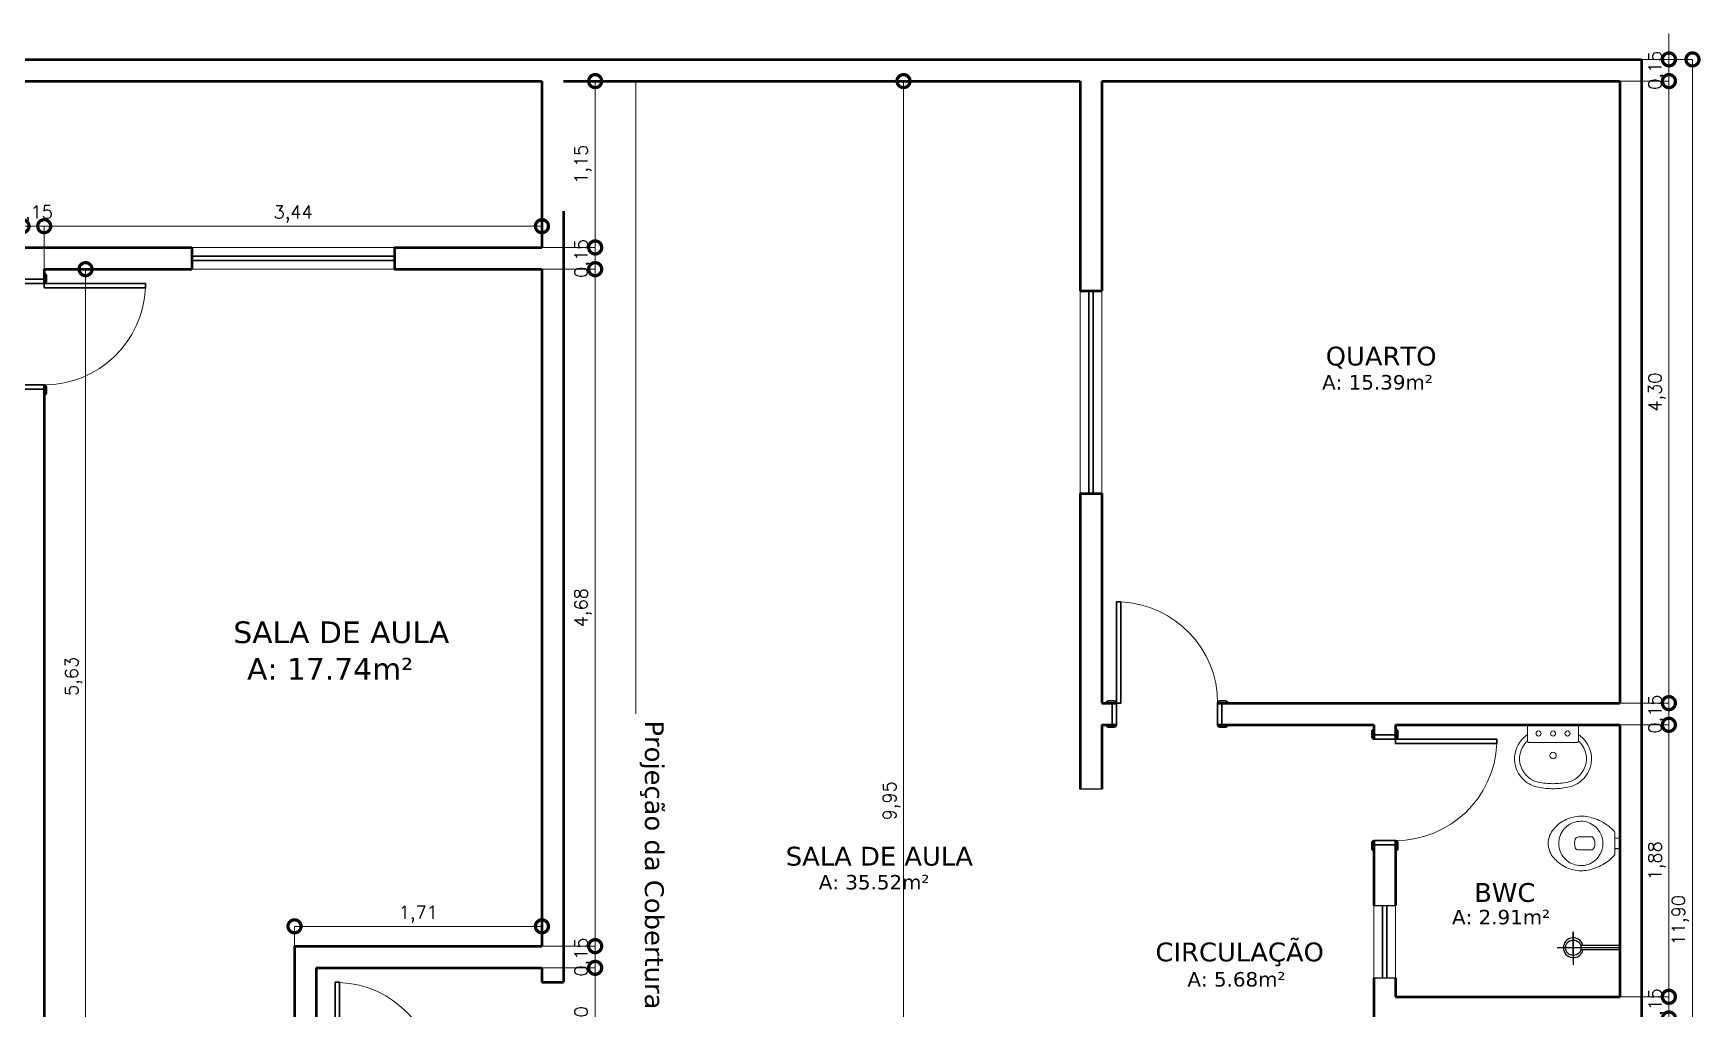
# Model space of a CAD drawing. Header units: millimetres. Extents: x 43 to 162, y -12 to 70.
# Drawn here: x 94.09 to 105.61, y 63.04 to 69.78 of the extents above; entities that cross this region are included whole.
import ezdxf

# ---------------------------------------------------------------- set-up
doc = ezdxf.new("R2010")
doc.units = ezdxf.units.MM
doc.header["$LTSCALE"] = 35
doc.header["$MEASUREMENT"] = 0
doc.header["$PDMODE"] = 35
doc.linetypes.add('HIDDEN2', pattern=[0.1875, 0.125, -0.0625])
for name, color, linetype, lineweight in [('ALVENARIA', 7, 'Continuous', 50), ('cotas', 1, 'Continuous', 9), ('ESQ. FINA', 11, 'Continuous', 15), ('ESQ. GROSSA', 152, 'Continuous', 30), ('LAYOUT', 8, 'Continuous', 15), ('PROJEÇÃO', 165, 'HIDDEN2', 18)]:
    doc.layers.add(name, color=color, linetype=linetype, lineweight=lineweight)
doc.layers.add('detalhes', color=41, linetype='Continuous')
doc.layers.add('TEXTO', color=172, linetype='Continuous')
doc.styles.add('COTAS', font='romans.shx')
doc.styles.add('TEXTO ARQ', font='verdana.ttf')
doc.dimstyles.new('1 50', dxfattribs={"dimtxt": 0.09, "dimasz": 0.18, "dimexe": 0.0005, "dimexo": 0.001, "dimgap": 0.0006, "dimtad": 1, "dimzin": 0, "dimtxsty": 'COTAS', "dimblk": 'DOTSMALL', "dimcen": 0.003, "dimdle": 0.0003, "dimclrd": 256, "dimclre": 256, "dimclrt": 256, "dimazin": 0, "dimtfac": 1, "dimtix": 1, "dimtmove": 0, "dimatfit": 3, "dimldrblk": 'DOTSMALL', "dimfxl": 1, "dimtolj": 1, "dimtzin": 0, "dimlwd": -1, "dimlwe": -1, "dimarcsym": 0})

# ---------------------------------------------------------------- blocks, each defined once
blk = doc.blocks.new('LAVATÓRIO')
at = {"layer": 'LAYOUT', "color": 0, "linetype": 'ByBlock'}
blk.add_lwpolyline([(0, -0.442, 0.04132), (0.1, -0.432, 0.145409), (0.2, -0.383, 0.199774), (0.266, -0.242, 0.221727), (0.2, -0.086, 0.030322), (0.181, -0.071, -0.26912), (0.176, -0.062), (0.176, -0.006, 0.421633), (0.17, 0), (0, 0), (-0.17, 0, 0.421633), (-0.176, -0.006), (-0.176, -0.062, -0.26912), (-0.181, -0.071, 0.030322), (-0.2, -0.086, 0.221727), (-0.266, -0.242, 0.199774), (-0.2, -0.383, 0.145409), (-0.1, -0.432, 0.04132)], format="xyb", close=True, dxfattribs=at)
at = {"layer": 'LAYOUT'}
for points in [[(-0.176, -0.062), (-0.176, -0.114, 0.201129), (-0.174, -0.118)], [(0.176, -0.062), (0.176, -0.114, -0.201129), (0.174, -0.118)], [(-0.001, -0.407, 0.044854), (0.102, -0.396, 0.050905), (0.133, -0.386, 0.282775), (0.231, -0.241, 0.207155), (0.183, -0.118, 0.051416), (0.182, -0.117, 0.326244), (0.174, -0.118, -0.201129), (0.17, -0.121), (0, -0.121), (-0.17, -0.121, -0.201129), (-0.174, -0.118, 0.326244), (-0.182, -0.117, 0.051416), (-0.183, -0.118, 0.207155), (-0.231, -0.241, 0.282775), (-0.133, -0.386, 0.050905), (-0.102, -0.396, 0.044854), (0.001, -0.407)]]:
    blk.add_lwpolyline(points, format="xyb", dxfattribs=at)
for centre, radius in [((-0.1, -0.06), 0.0175), ((0, -0.06), 0.0175), ((0.1, -0.06), 0.0175), ((0, -0.212), 0.0225)]:
    blk.add_circle(centre, radius, dxfattribs=at)
blk = doc.blocks.new('BACIA SANITÁRIA')
at = {"layer": 'LAYOUT'}
blk.add_line((0.044, -0.035), (-0.044, -0.035), dxfattribs=at)
at = {"layer": 'LAYOUT', "color": 0, "linetype": 'ByBlock'}
blk.add_lwpolyline([(-0.044, -0.035), (-0.069, -0.035), (-0.074, -0.035, 0.207706), (-0.082, -0.038, 0.059368), (-0.132, -0.095, 0.082654), (-0.178, -0.195, 0.104255), (-0.187, -0.295, 0.107708), (-0.153, -0.395, 0.088187), (-0.09, -0.465, 0.163426), (0, -0.495, 0.163426), (0.09, -0.465, 0.088187), (0.153, -0.395, 0.107708), (0.187, -0.295, 0.104255), (0.178, -0.195, 0.082654), (0.132, -0.095, 0.059368), (0.082, -0.038, 0.207706), (0.074, -0.035), (0.069, -0.035), (0.044, -0.035, -0.380199), (0.036, -0.027), (0.036, -0.016, -0.087349), (0.037, -0.012, 0.172037), (0.037, -0.003, 0.102747), (0.036, -0.001, 0.167994), (0.032, 0), (0, 0), (-0.032, 0, 0.167994), (-0.036, -0.001, 0.102747), (-0.037, -0.003, 0.172037), (-0.037, -0.012, -0.087349), (-0.036, -0.016), (-0.036, -0.027, -0.380199)], format="xyb", close=True, dxfattribs=at)
at = {"layer": 'LAYOUT'}
for points in [[(0, -0.117, -0.268395), (0.134, -0.195, -0.179674), (0.151, -0.295, -0.170707), (0.1, -0.386, -0.179561), (0, -0.423, -0.179561), (-0.1, -0.386, -0.170707), (-0.151, -0.295, -0.179674), (-0.134, -0.195, -0.268395)], [(-0.03, -0.308, 0.183333), (0.03, -0.308, 0.302776), (0.045, -0.285), (0.045, -0.189, 0.370787), (-0.045, -0.189), (-0.045, -0.285, 0.302776)]]:
    blk.add_lwpolyline(points, format="xyb", close=True, dxfattribs=at)
blk = doc.blocks.new('PORTA 70')
at = {"layer": 'ESQ. FINA'}
blk.add_arc((-0.03, 0.15), 0.7, 92.4563, 180, dxfattribs=at)
at = {"layer": 'ESQ. GROSSA'}
for p, q in [((-0.03, 0.85), (-0.06, 0.85)), ((-0.06, 0.85), (-0.06, 0.15)), ((-0.03, 0.15), (-0.03, 0.85)), ((-0.8, 0.15), (-0.8, 0.15)), ((-0.8, 0.15), (-0.8, 0.15)), ((-0.73, 0.15), (-0.8, 0.15)), ((-0.785, 0.165), (-0.745, 0.165)), ((-0.73, 0.15), (-0.76, 0.15)), ((-0.76, 0.15), (-0.76, 0)), ((-0.73, 0.15), (-0.73, 0.15)), ((-0.73, 0), (-0.73, 0.15)), ((-0.06, 0.15), (-0.03, 0.15)), ((0.04, 0.15), (-0.03, 0.15)), ((0, 0.15), (-0.03, 0.15)), ((-0.03, 0.15), (-0.03, 0.15)), ((-0.03, 0.15), (-0.03, 0)), ((-0.015, 0.165), (0.025, 0.165)), ((0, 0), (0, 0.15)), ((0.04, 0.15), (0.04, 0.15)), ((-0.8, 0, 0), (-0.8, 0, 0)), ((-0.8, 0, 0), (-0.8, 0, 0)), ((-0.73, 0, 0), (-0.8, 0, 0)), ((-0.76, 0), (-0.73, 0)), ((-0.73, 0, 0), (-0.73, 0, 0)), ((0.04, 0, 0), (-0.03, 0, 0)), ((-0.03, 0, 0), (-0.03, 0, 0)), ((-0.03, 0), (0, 0)), ((0.04, 0, 0), (0.04, 0, 0)), ((-0.785, -0.015, 0), (-0.745, -0.015, 0)), ((-0.015, -0.015, 0), (0.025, -0.015, 0))]:
    blk.add_line(p, q, dxfattribs=at)
for points in [[(-0.76, 0.15), (-0.76, 0)], [(0, 0.15), (0, 0)]]:
    blk.add_lwpolyline(points, dxfattribs=at)
for centre, start, end in [((-0.785, 0.15), 90, 180), ((-0.745, 0.15), 0, 90), ((-0.015, 0.15), 90, 180), ((0.025, 0.15), 0, 90), ((-0.785, 0, 0), 180, 270), ((-0.745, 0, 0), 270, 0), ((-0.015, 0, 0), 180, 270), ((0.025, 0, 0), 270, 0)]:
    blk.add_arc(centre, 0.015, start, end, dxfattribs=at)
blk = doc.blocks.new('_DotSmall')
at = {"color": 0, "const_width": 0.5}
blk.add_lwpolyline([(-0.0625, 0, 1), (0.0625, 0, 1)], format="xyb", close=True, dxfattribs=at)
blk = doc.blocks.new('*D190')
at = {"layer": 'cotas'}
for p, q in [((105.394, 69.599), (105.394, 69.779)), ((105.206, 69.599), (105.395, 69.599)), ((105.394, 69.599), (105.394, 69.449)), ((105.056, 69.449), (105.395, 69.449)), ((105.394, 69.449), (105.394, 69.269))]:
    blk.add_line(p, q, dxfattribs=at)
at = {"layer": 'Defpoints', "color": 0}
for p in [(105.205, 69.599), (105.055, 69.449), (105.394, 69.449)]:
    blk.add_point(p, dxfattribs=at)
at = {"layer": 'cotas', "xscale": 0.18, "yscale": 0.18, "zscale": 0.18}
for p, rotation in [((105.394, 69.599), 270), ((105.394, 69.449), 90)]:
    blk.add_blockref('_DotSmall', p, dxfattribs=dict(at, rotation=rotation))
at = {"layer": 'cotas', "insert": (105.311, 69.524), "char_height": 0.09, "attachment_point": 5, "rotation": 90, "style": 'COTAS'}
blk.add_mtext('\\A1;0,15', dxfattribs=at)
blk = doc.blocks.new('*D189')
at = {"layer": 'cotas'}
for p, q in [((105.056, 69.449), (105.395, 69.449)), ((105.394, 69.449), (105.394, 65.149)), ((105.056, 65.149), (105.395, 65.149))]:
    blk.add_line(p, q, dxfattribs=at)
at = {"layer": 'Defpoints', "color": 0}
for p in [(105.055, 69.449), (105.055, 65.149), (105.394, 65.149)]:
    blk.add_point(p, dxfattribs=at)
at = {"layer": 'cotas', "xscale": 0.18, "yscale": 0.18, "zscale": 0.18}
for p, rotation in [((105.394, 69.449), 90), ((105.394, 65.149), 270)]:
    blk.add_blockref('_DotSmall', p, dxfattribs=dict(at, rotation=rotation))
at = {"layer": 'cotas', "insert": (105.311, 67.299), "char_height": 0.09, "attachment_point": 5, "rotation": 90, "style": 'COTAS'}
blk.add_mtext('\\A1;4,30', dxfattribs=at)
blk = doc.blocks.new('*D188')
at = {"layer": 'cotas'}
for p, q in [((105.394, 65.149), (105.394, 65.329)), ((105.056, 65.149), (105.395, 65.149)), ((105.394, 65.149), (105.394, 64.999)), ((105.056, 64.999), (105.395, 64.999)), ((105.394, 64.999), (105.394, 64.819))]:
    blk.add_line(p, q, dxfattribs=at)
at = {"layer": 'Defpoints', "color": 0}
for p in [(105.055, 65.149), (105.055, 64.999), (105.394, 64.999)]:
    blk.add_point(p, dxfattribs=at)
at = {"layer": 'cotas', "xscale": 0.18, "yscale": 0.18, "zscale": 0.18}
for p, rotation in [((105.394, 65.149), 270), ((105.394, 64.999), 90)]:
    blk.add_blockref('_DotSmall', p, dxfattribs=dict(at, rotation=rotation))
at = {"layer": 'cotas', "insert": (105.311, 65.074), "char_height": 0.09, "attachment_point": 5, "rotation": 90, "style": 'COTAS'}
blk.add_mtext('\\A1;0,15', dxfattribs=at)
blk = doc.blocks.new('*D187')
at = {"layer": 'cotas'}
for p, q in [((105.056, 64.999), (105.395, 64.999)), ((105.394, 64.999), (105.394, 63.119)), ((105.056, 63.119), (105.395, 63.119))]:
    blk.add_line(p, q, dxfattribs=at)
at = {"layer": 'Defpoints', "color": 0}
for p in [(105.055, 64.999), (105.055, 63.119), (105.394, 63.119)]:
    blk.add_point(p, dxfattribs=at)
at = {"layer": 'cotas', "xscale": 0.18, "yscale": 0.18, "zscale": 0.18}
for p, rotation in [((105.394, 64.999), 90), ((105.394, 63.119), 270)]:
    blk.add_blockref('_DotSmall', p, dxfattribs=dict(at, rotation=rotation))
at = {"layer": 'cotas', "insert": (105.311, 64.059), "char_height": 0.09, "attachment_point": 5, "rotation": 90, "style": 'COTAS'}
blk.add_mtext('\\A1;1,88', dxfattribs=at)
blk = doc.blocks.new('*D186')
at = {"layer": 'cotas'}
for p, q in [((105.394, 63.119), (105.394, 63.299)), ((105.056, 63.119), (105.395, 63.119)), ((105.394, 63.119), (105.394, 62.969)), ((105.056, 62.969), (105.395, 62.969)), ((105.394, 62.969), (105.394, 62.789))]:
    blk.add_line(p, q, dxfattribs=at)
at = {"layer": 'Defpoints', "color": 0}
for p in [(105.055, 63.119), (105.055, 62.969), (105.394, 62.969)]:
    blk.add_point(p, dxfattribs=at)
at = {"layer": 'cotas', "xscale": 0.18, "yscale": 0.18, "zscale": 0.18}
for p, rotation in [((105.394, 63.119), 270), ((105.394, 62.969), 90)]:
    blk.add_blockref('_DotSmall', p, dxfattribs=dict(at, rotation=rotation))
at = {"layer": 'cotas', "insert": (105.311, 63.044), "char_height": 0.09, "attachment_point": 5, "rotation": 90, "style": 'COTAS'}
blk.add_mtext('\\A1;0,15', dxfattribs=at)
blk = doc.blocks.new('*D181')
at = {"layer": 'cotas'}
for p, q in [((105.056, 69.599), (105.558, 69.599)), ((105.557, 69.599), (105.557, 57.699)), ((105.056, 57.699), (105.558, 57.699))]:
    blk.add_line(p, q, dxfattribs=at)
at = {"layer": 'Defpoints', "color": 0}
for p in [(105.055, 69.599), (105.055, 57.699), (105.557, 57.699)]:
    blk.add_point(p, dxfattribs=at)
at = {"layer": 'cotas', "xscale": 0.18, "yscale": 0.18, "zscale": 0.18}
for p, rotation in [((105.557, 69.599), 90), ((105.557, 57.699), 270)]:
    blk.add_blockref('_DotSmall', p, dxfattribs=dict(at, rotation=rotation))
at = {"layer": 'cotas', "insert": (105.473, 63.649), "char_height": 0.09, "attachment_point": 5, "rotation": 90, "style": 'COTAS'}
blk.add_mtext('\\A1;11,90', dxfattribs=at)
blk = doc.blocks.new('*D180')
at = {"layer": 'cotas'}
for p, q in [((100.623, 69.449), (100.104, 69.449)), ((100.104, 69.449), (100.104, 59.499)), ((100.623, 59.499), (100.104, 59.499))]:
    blk.add_line(p, q, dxfattribs=at)
at = {"layer": 'Defpoints', "color": 0}
for p in [(100.624, 69.449), (100.104, 59.499), (100.624, 59.499)]:
    blk.add_point(p, dxfattribs=at)
at = {"layer": 'cotas', "xscale": 0.18, "yscale": 0.18, "zscale": 0.18}
for p, rotation in [((100.104, 69.449), 90), ((100.104, 59.499), 270)]:
    blk.add_blockref('_DotSmall', p, dxfattribs=dict(at, rotation=rotation))
at = {"layer": 'cotas', "insert": (100.021, 64.474), "char_height": 0.09, "attachment_point": 5, "rotation": 90, "style": 'COTAS'}
blk.add_mtext('\\A1;9,95', dxfattribs=at)
blk = doc.blocks.new('*D177')
at = {"layer": 'cotas'}
for p, q in [((97.756, 69.449), (97.973, 69.449)), ((97.973, 69.449), (97.973, 68.299)), ((97.606, 68.299), (97.973, 68.299))]:
    blk.add_line(p, q, dxfattribs=at)
at = {"layer": 'Defpoints', "color": 0}
for p in [(97.755, 69.449), (97.605, 68.299), (97.973, 68.299)]:
    blk.add_point(p, dxfattribs=at)
at = {"layer": 'cotas', "xscale": 0.18, "yscale": 0.18, "zscale": 0.18}
for p, rotation in [((97.973, 69.449), 90), ((97.973, 68.299), 270)]:
    blk.add_blockref('_DotSmall', p, dxfattribs=dict(at, rotation=rotation))
at = {"layer": 'cotas', "insert": (97.889, 68.874), "char_height": 0.09, "attachment_point": 5, "rotation": 90, "style": 'COTAS'}
blk.add_mtext('\\A1;1,15', dxfattribs=at)
blk = doc.blocks.new('*D176')
at = {"layer": 'cotas'}
for p, q in [((97.973, 68.299), (97.973, 68.479)), ((97.606, 68.299), (97.973, 68.299)), ((97.973, 68.299), (97.973, 68.149)), ((97.606, 68.149), (97.973, 68.149)), ((97.973, 68.149), (97.973, 67.969))]:
    blk.add_line(p, q, dxfattribs=at)
at = {"layer": 'Defpoints', "color": 0}
for p in [(97.605, 68.299), (97.605, 68.149), (97.973, 68.149)]:
    blk.add_point(p, dxfattribs=at)
at = {"layer": 'cotas', "xscale": 0.18, "yscale": 0.18, "zscale": 0.18}
for p, rotation in [((97.973, 68.299), 270), ((97.973, 68.149), 90)]:
    blk.add_blockref('_DotSmall', p, dxfattribs=dict(at, rotation=rotation))
at = {"layer": 'cotas', "insert": (97.889, 68.224), "char_height": 0.09, "attachment_point": 5, "rotation": 90, "style": 'COTAS'}
blk.add_mtext('\\A1;0,15', dxfattribs=at)
blk = doc.blocks.new('*D175')
at = {"layer": 'cotas'}
for p, q in [((97.606, 68.149), (97.973, 68.149)), ((97.973, 68.149), (97.973, 63.469)), ((97.606, 63.469), (97.973, 63.469))]:
    blk.add_line(p, q, dxfattribs=at)
at = {"layer": 'Defpoints', "color": 0}
for p in [(97.605, 68.149), (97.605, 63.469), (97.973, 63.469)]:
    blk.add_point(p, dxfattribs=at)
at = {"layer": 'cotas', "xscale": 0.18, "yscale": 0.18, "zscale": 0.18}
for p, rotation in [((97.973, 68.149), 90), ((97.973, 63.469), 270)]:
    blk.add_blockref('_DotSmall', p, dxfattribs=dict(at, rotation=rotation))
at = {"layer": 'cotas', "insert": (97.889, 65.809), "char_height": 0.09, "attachment_point": 5, "rotation": 90, "style": 'COTAS'}
blk.add_mtext('\\A1;4,68', dxfattribs=at)
blk = doc.blocks.new('*D174')
at = {"layer": 'cotas'}
for p, q in [((97.973, 63.469), (97.973, 63.649)), ((97.606, 63.469), (97.973, 63.469)), ((97.973, 63.469), (97.973, 63.319)), ((97.606, 63.319), (97.973, 63.319)), ((97.973, 63.319), (97.973, 63.139))]:
    blk.add_line(p, q, dxfattribs=at)
at = {"layer": 'Defpoints', "color": 0}
for p in [(97.605, 63.469), (97.605, 63.319), (97.973, 63.319)]:
    blk.add_point(p, dxfattribs=at)
at = {"layer": 'cotas', "xscale": 0.18, "yscale": 0.18, "zscale": 0.18}
for p, rotation in [((97.973, 63.469), 270), ((97.973, 63.319), 90)]:
    blk.add_blockref('_DotSmall', p, dxfattribs=dict(at, rotation=rotation))
at = {"layer": 'cotas', "insert": (97.889, 63.394), "char_height": 0.09, "attachment_point": 5, "rotation": 90, "style": 'COTAS'}
blk.add_mtext('\\A1;0,15', dxfattribs=at)
blk = doc.blocks.new('*D171')
at = {"layer": 'cotas'}
for p, q in [((94.674, 68.149), (94.451, 68.149)), ((94.451, 68.149), (94.451, 62.519)), ((94.674, 62.519), (94.451, 62.519))]:
    blk.add_line(p, q, dxfattribs=at)
at = {"layer": 'Defpoints', "color": 0}
for p in [(94.675, 68.149), (94.451, 62.519), (94.675, 62.519)]:
    blk.add_point(p, dxfattribs=at)
at = {"layer": 'cotas', "xscale": 0.18, "yscale": 0.18, "zscale": 0.18}
for p, rotation in [((94.451, 68.149), 90), ((94.451, 62.519), 270)]:
    blk.add_blockref('_DotSmall', p, dxfattribs=dict(at, rotation=rotation))
at = {"layer": 'cotas', "insert": (94.368, 65.334), "char_height": 0.09, "attachment_point": 5, "rotation": 90, "style": 'COTAS'}
blk.add_mtext('\\A1;5,63', dxfattribs=at)
blk = doc.blocks.new('*D142')
at = {"layer": 'cotas'}
for p, q in [((94.165, 68.15), (94.165, 68.447)), ((97.605, 68.446), (94.165, 68.446)), ((97.605, 68.3), (97.605, 68.447))]:
    blk.add_line(p, q, dxfattribs=at)
at = {"layer": 'Defpoints', "color": 0}
for p in [(94.165, 68.446), (97.605, 68.299), (94.165, 68.149)]:
    blk.add_point(p, dxfattribs=at)
at = {"layer": 'cotas', "xscale": 0.18, "yscale": 0.18, "zscale": 0.18, "rotation": 180}
blk.add_blockref('_DotSmall', (94.165, 68.446), dxfattribs=at)
at = {"layer": 'cotas', "xscale": 0.18, "yscale": 0.18, "zscale": 0.18}
blk.add_blockref('_DotSmall', (97.605, 68.446), dxfattribs=at)
at = {"layer": 'cotas', "insert": (95.885, 68.53), "char_height": 0.09, "attachment_point": 5, "style": 'COTAS'}
blk.add_mtext('\\A1;3,44', dxfattribs=at)
blk = doc.blocks.new('*D141')
at = {"layer": 'cotas'}
for p, q in [((94.015, 68.446), (93.835, 68.446)), ((94.015, 68.15), (94.015, 68.447)), ((94.165, 68.446), (94.015, 68.446)), ((94.165, 68.446), (94.345, 68.446))]:
    blk.add_line(p, q, dxfattribs=at)
at = {"layer": 'Defpoints', "color": 0}
for p in [(94.015, 68.446), (94.015, 68.149), (94.165, 68.149)]:
    blk.add_point(p, dxfattribs=at)
at = {"layer": 'cotas', "xscale": 0.18, "yscale": 0.18, "zscale": 0.18}
blk.add_blockref('_DotSmall', (94.015, 68.446), dxfattribs=at)
at = {"layer": 'cotas', "xscale": 0.18, "yscale": 0.18, "zscale": 0.18, "rotation": 180}
blk.add_blockref('_DotSmall', (94.165, 68.446), dxfattribs=at)
at = {"layer": 'cotas', "insert": (94.09, 68.53), "char_height": 0.09, "attachment_point": 5, "style": 'COTAS'}
blk.add_mtext('\\A1;0,15', dxfattribs=at)
blk = doc.blocks.new('*D133')
at = {"layer": 'cotas'}
for p, q in [((97.606, 63.319), (97.973, 63.319)), ((97.973, 63.319), (97.973, 62.519)), ((97.756, 62.519), (97.973, 62.519))]:
    blk.add_line(p, q, dxfattribs=at)
at = {"layer": 'Defpoints', "color": 0}
for p in [(97.605, 63.319), (97.755, 62.519), (97.973, 62.519)]:
    blk.add_point(p, dxfattribs=at)
at = {"layer": 'cotas', "xscale": 0.18, "yscale": 0.18, "zscale": 0.18}
for p, rotation in [((97.973, 63.319), 90), ((97.973, 62.519), 270)]:
    blk.add_blockref('_DotSmall', p, dxfattribs=dict(at, rotation=rotation))
at = {"layer": 'cotas', "insert": (97.889, 62.919), "char_height": 0.09, "attachment_point": 5, "rotation": 90, "style": 'COTAS'}
blk.add_mtext('\\A1;0,80', dxfattribs=at)
blk = doc.blocks.new('*D130')
at = {"layer": 'cotas'}
for p, q in [((95.895, 63.47), (95.895, 63.606)), ((97.605, 63.606), (95.895, 63.606)), ((97.605, 63.47), (97.605, 63.606))]:
    blk.add_line(p, q, dxfattribs=at)
at = {"layer": 'Defpoints', "color": 0}
for p in [(95.895, 63.606), (95.895, 63.469), (97.605, 63.469)]:
    blk.add_point(p, dxfattribs=at)
at = {"layer": 'cotas', "xscale": 0.18, "yscale": 0.18, "zscale": 0.18, "rotation": 180}
blk.add_blockref('_DotSmall', (95.895, 63.606), dxfattribs=at)
at = {"layer": 'cotas', "xscale": 0.18, "yscale": 0.18, "zscale": 0.18}
blk.add_blockref('_DotSmall', (97.605, 63.606), dxfattribs=at)
at = {"layer": 'cotas', "insert": (96.75, 63.69), "char_height": 0.09, "attachment_point": 5, "style": 'COTAS'}
blk.add_mtext('\\A1;1,71', dxfattribs=at)

msp = doc.modelspace()

# ---------------------------------------------------------------- linework, layer by layer
for p, q in [((101.475, 64.554), (101.325, 64.554)), ((103.355, 63.75), (103.505, 63.75)), ((103.355, 63.25), (103.505, 63.25))]:
    msp.add_line(p, q)
at = {"layer": 'ALVENARIA'}
for p, q in [((76.005, 69.599), (105.205, 69.599)), ((105.205, 69.599), (105.205, 57.699)), ((76.155, 69.449), (97.605, 69.449)), ((97.605, 69.449), (97.605, 68.299)), ((97.755, 69.449), (101.325, 69.449)), ((101.325, 69.449), (101.325, 67.999)), ((101.475, 69.449), (105.055, 69.449)), ((101.475, 69.449), (101.475, 67.999)), ((105.055, 69.449), (105.055, 65.149)), ((97.755, 68.549), (97.755, 63.219)), ((93.45, 68.299), (95.185, 68.299)), ((95.185, 68.299), (95.185, 68.149)), ((96.585, 68.299), (96.585, 68.149)), ((96.585, 68.299), (97.605, 68.299)), ((94.165, 68.149), (95.185, 68.149)), ((94.165, 68.149), (94.165, 68.049)), ((96.585, 68.149), (97.605, 68.149)), ((97.605, 68.149), (97.605, 63.469)), ((101.325, 67.999), (101.475, 67.999)), ((101.325, 67.999), (101.475, 67.999)), ((94.165, 67.349), (94.165, 62.519)), ((101.325, 66.599), (101.475, 66.599)), ((101.325, 66.599), (101.325, 64.554)), ((101.325, 66.599), (101.475, 66.599)), ((101.475, 66.599), (101.475, 65.149)), ((101.475, 65.149), (101.575, 65.149)), ((102.275, 65.149), (105.055, 65.149)), ((101.475, 64.999), (101.475, 64.554)), ((101.475, 64.999), (101.575, 64.999)), ((102.275, 64.999), (103.355, 64.999)), ((103.355, 64.999), (103.355, 64.899)), ((103.505, 64.999), (105.055, 64.999)), ((103.505, 64.999), (103.505, 64.899)), ((105.055, 64.999), (105.055, 63.119)), ((103.355, 64.199), (103.355, 63.75)), ((103.505, 64.199), (103.505, 63.75)), ((95.895, 63.469), (97.605, 63.469)), ((95.895, 63.469), (95.895, 62.519)), ((96.045, 63.319), (97.605, 63.319)), ((96.045, 63.319), (96.045, 62.519)), ((97.605, 63.319), (97.605, 63.219)), ((97.605, 63.219), (97.755, 63.219)), ((103.355, 63.25), (103.355, 62.679)), ((103.505, 63.25), (103.505, 63.119)), ((103.505, 63.119), (105.055, 63.119))]:
    msp.add_line(p, q, dxfattribs=at)
at = {"layer": 'cotas'}
msp.add_lwpolyline([(97.605, 69.449), (83.755, 69.449), (83.755, 68.299), (91.335, 68.299), (92.05, 68.299), (93.45, 68.299), (95.185, 68.299), (96.585, 68.299), (97.605, 68.299)], close=True, dxfattribs=at)
at = {"layer": 'detalhes'}
for p, q in [((104.733, 63.405), (104.733, 63.569)), ((104.733, 63.569), (104.733, 63.34)), ((105.055, 63.458), (104.622, 63.458)), ((105.055, 63.473), (104.784, 63.473)), ((105.055, 63.443), (104.784, 63.443))]:
    msp.add_line(p, q, dxfattribs=at)
msp.add_circle((104.733, 63.458), 0.0533, dxfattribs=at)
msp.add_arc((104.733, 63.458), 0.0683, 12.6812, 347.3188, dxfattribs=at)
at = {"layer": 'ESQ. FINA'}
for p, q in [((96.585, 68.299), (95.185, 68.299)), ((96.585, 68.149), (95.185, 68.149)), ((101.325, 67.999), (101.325, 66.599)), ((101.475, 67.999), (101.475, 66.599)), ((103.355, 63.75), (103.355, 63.25)), ((103.505, 63.75), (103.505, 63.25))]:
    msp.add_line(p, q, dxfattribs=at)
at = {"layer": 'ESQ. GROSSA'}
for p, q in [((96.585, 68.239), (95.185, 68.239)), ((96.585, 68.209), (95.185, 68.209)), ((101.385, 67.999), (101.385, 66.599)), ((101.415, 67.999), (101.415, 66.599)), ((103.415, 63.75), (103.415, 63.25)), ((103.445, 63.75), (103.445, 63.25))]:
    msp.add_line(p, q, dxfattribs=at)
at = {"layer": 'PROJEÇÃO'}
msp.add_line((98.255, 69.449), (98.255, 57.849), dxfattribs=at)

# ---------------------------------------------------------------- block references
at = {"xscale": -1, "rotation": 270}
for p in [(94.015, 68.079), (103.355, 64.929)]:
    msp.add_blockref('PORTA 70', p, dxfattribs=at)
at = {"xscale": -1}
for p in [(101.545, 64.999, 0), (96.145, 62.369)]:
    msp.add_blockref('PORTA 70', p, dxfattribs=at)
at = {"layer": 'detalhes'}
msp.add_blockref('LAVATÓRIO', (104.593, 64.999), dxfattribs=at)
at = {"layer": 'detalhes', "rotation": 270}
msp.add_blockref('BACIA SANITÁRIA', (105.055, 64.179), dxfattribs=at)

# ---------------------------------------------------------------- texts
at = {"layer": 'PROJEÇÃO', "style": 'TEXTO ARQ'}
msp.add_text('Projeção da Cobertura', height=0.13, rotation=270, dxfattribs=at).set_placement((98.317, 65.029))
at = {"layer": 'TEXTO', "style": 'TEXTO ARQ'}
for s, height, p in [('QUARTO', 0.13, (103.022, 67.483)), ('A: 15.39m²', 0.1, (102.997, 67.317)), ('SALA DE AULA', 0.15, (95.472, 65.564)), ('A: 17.74m²', 0.15, (95.567, 65.311)), ('SALA DE AULA', 0.13, (99.29, 64.026)), ('A: 35.52m²', 0.1, (99.518, 63.861)), ('BWC', 0.13, (104.048, 63.775)), ('A: 2.91m²', 0.1, (103.895, 63.62)), ('CIRCULAÇÃO', 0.13, (101.845, 63.364)), ('A: 5.68m²', 0.1, (102.066, 63.19))]:
    msp.add_text(s, height=height, dxfattribs=at).set_placement(p)

# ---------------------------------------------------------------- dimensions: what is measured, and where the dimension line sits
at = {"layer": 'cotas'}
for base, p1, p2, override, picture, middle in [((105.394, 69.449), (105.205, 69.599), (105.055, 69.449), {"dimgap": 0.03, "dimblk1": 'DOTSMALL', "dimblk2": 'DOTSMALL', "dimsah": 1}, '*D190', (105.311, 69.524)), ((105.557, 57.699), (105.055, 69.599), (105.055, 57.699), {"dimgap": 0.03, "dimblk1": 'DOTSMALL', "dimblk2": 'DOTSMALL', "dimsah": 1}, '*D181', (105.473, 63.649)), ((97.973, 68.299), (97.755, 69.449), (97.605, 68.299), {"dimgap": 0.03, "dimblk1": 'DOTSMALL', "dimblk2": 'DOTSMALL', "dimsah": 1}, '*D177', (97.889, 68.874)), ((100.104, 59.499), (100.624, 69.449), (100.624, 59.499), {"dimgap": 0.03, "dimblk1": 'DOTSMALL', "dimblk2": 'DOTSMALL', "dimsah": 1}, '*D180', (100.021, 64.474)), ((105.394, 65.149), (105.055, 69.449), (105.055, 65.149), {"dimgap": 0.03, "dimblk1": 'DOTSMALL', "dimblk2": 'DOTSMALL', "dimsah": 1}, '*D189', (105.311, 67.299)), ((97.973, 68.149), (97.605, 68.299), (97.605, 68.149), {"dimgap": 0.03, "dimblk1": 'DOTSMALL', "dimblk2": 'DOTSMALL', "dimsah": 1}, '*D176', (97.889, 68.224)), ((94.451, 62.519), (94.675, 68.149), (94.675, 62.519), {"dimgap": 0.03, "dimblk1": 'DOTSMALL', "dimblk2": 'DOTSMALL', "dimsah": 1}, '*D171', (94.368, 65.334)), ((97.973, 63.469), (97.605, 68.149), (97.605, 63.469), {"dimgap": 0.03, "dimblk1": 'DOTSMALL', "dimblk2": 'DOTSMALL', "dimsah": 1}, '*D175', (97.889, 65.809)), ((105.394, 64.999), (105.055, 65.149), (105.055, 64.999), {"dimgap": 0.03, "dimblk1": 'DOTSMALL', "dimblk2": 'DOTSMALL', "dimsah": 1}, '*D188', (105.311, 65.074)), ((105.394, 63.119), (105.055, 64.999), (105.055, 63.119), {"dimgap": 0.03, "dimblk1": 'DOTSMALL', "dimblk2": 'DOTSMALL', "dimsah": 1}, '*D187', (105.311, 64.059)), ((97.973, 63.319), (97.605, 63.469), (97.605, 63.319), {"dimgap": 0.03, "dimblk1": 'DOTSMALL', "dimblk2": 'DOTSMALL', "dimsah": 1}, '*D174', (97.889, 63.394)), ((97.973, 62.519), (97.605, 63.319), (97.755, 62.519), {"dimgap": 0.03, "dimblk1": 'DOTSMALL', "dimblk2": 'DOTSMALL', "dimsah": 1, "dimtmove": 1}, '*D133', (97.889, 62.919)), ((105.394, 62.969), (105.055, 63.119), (105.055, 62.969), {"dimgap": 0.03, "dimblk1": 'DOTSMALL', "dimblk2": 'DOTSMALL', "dimsah": 1}, '*D186', (105.311, 63.044))]:
    dim = msp.add_linear_dim(base=base, p1=p1, p2=p2, angle=270, dimstyle='1 50', override=override, dxfattribs=at)
    dim.commit()
    dim.dimension.update_dxf_attribs({"geometry": picture, "text_midpoint": middle})
for base, p1, p2, override, picture, middle in [((94.015, 68.446), (94.165, 68.149), (94.015, 68.149), {"dimgap": 0.03, "dimblk1": 'DOTSMALL', "dimblk2": 'DOTSMALL', "dimsah": 1, "dimse1": 1, "dimtmove": 1}, '*D141', (94.09, 68.53)), ((94.165, 68.446), (97.605, 68.299), (94.165, 68.149), {"dimgap": 0.03, "dimblk1": 'DOTSMALL', "dimblk2": 'DOTSMALL', "dimsah": 1}, '*D142', (95.885, 68.53)), ((95.895, 63.606), (97.605, 63.469), (95.895, 63.469), {"dimgap": 0.03, "dimblk1": 'DOTSMALL', "dimblk2": 'DOTSMALL', "dimsah": 1}, '*D130', (96.75, 63.69))]:
    dim = msp.add_linear_dim(base=base, p1=p1, p2=p2, dimstyle='1 50', override=override, dxfattribs=at)
    dim.commit()
    dim.dimension.update_dxf_attribs({"geometry": picture, "text_midpoint": middle})

doc.saveas('drawing.dxf')
